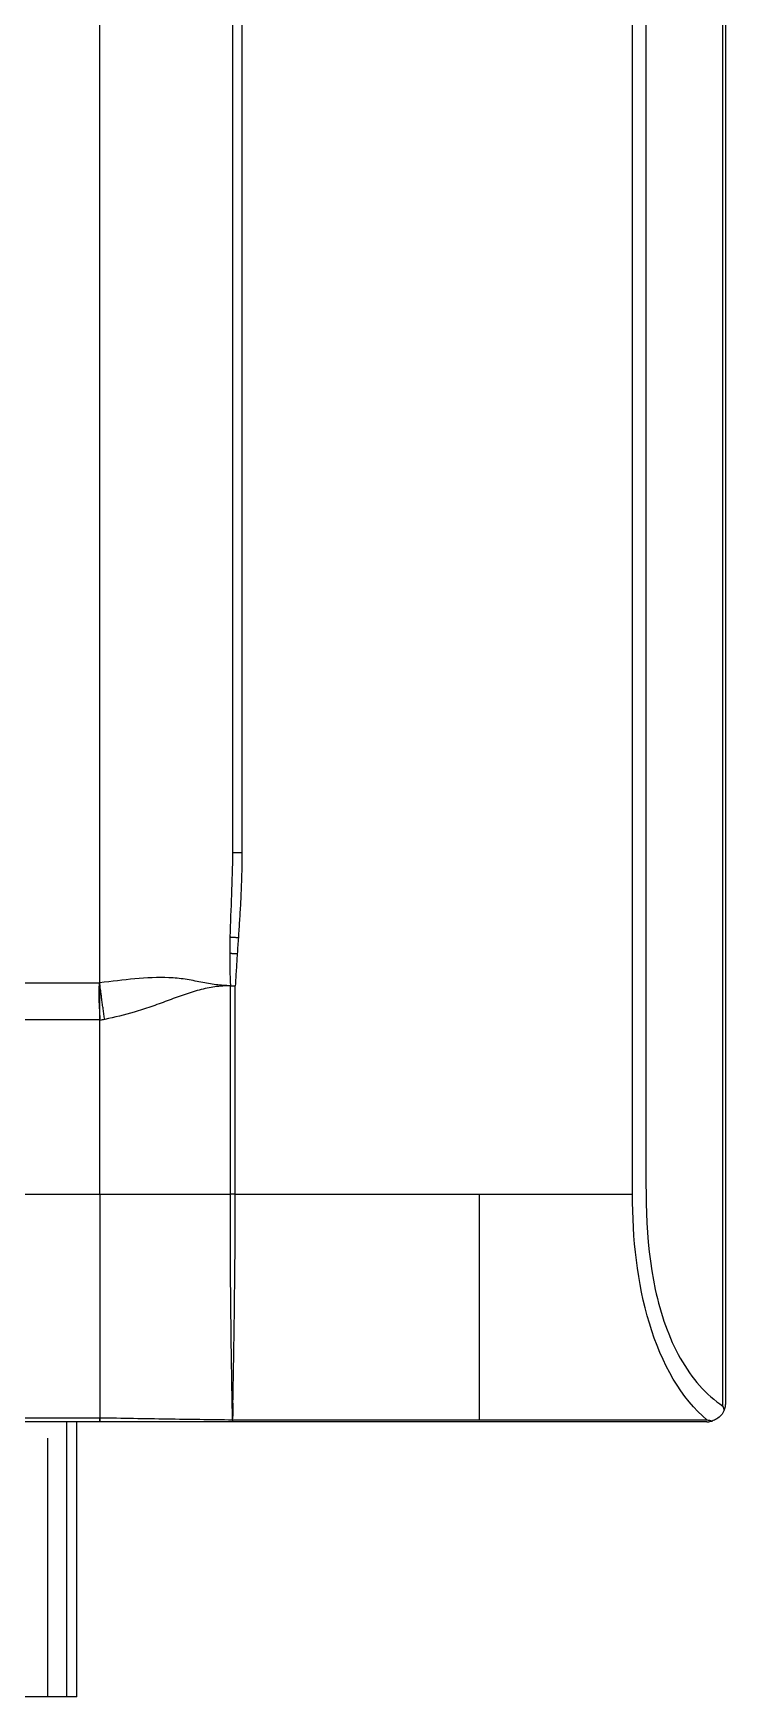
# Model space of a CAD drawing. Extents: x 39169 to 40010, y 19017 to 19611.
# Drawn here: x 39733.6 to 39770.1, y 19132.9 to 19220.6 of the extents above; entities that cross this region are included whole.
import ezdxf

# ---------------------------------------------------------------- set-up
doc = ezdxf.new("R2010")
doc.units = 0
doc.header["$LTSCALE"] = 7
doc.header["$MEASUREMENT"] = 0
doc.layers.add('DWG', color=7, linetype='CONTINUOUS')

msp = doc.modelspace()

# ---------------------------------------------------------------- linework, layer by layer
at = {"layer": 'DWG'}
for p, q in [((39769.997, 19148.218), (39769.997, 19288.562)), ((39770.143, 19148.39), (39770.143, 19288.39)), ((39765.229, 19159.39), (39765.229, 19277.39)), ((39744.635, 19236.392), (39744.635, 19177.39)), ((39714.143, 19159.39), (39737.143, 19159.39)), ((39737.146, 19147.39), (39616.141, 19147.39)), ((39737.143, 19147.59), (39714.143, 19147.59)), ((39735.412, 19132.89), (39735.412, 19147.39)), ((39735.928, 19132.89), (39735.928, 19147.39)), ((39734.377, 19146.526), (39734.377, 19132.89)), ((39734.377, 19132.89), (39732.801, 19132.89)), ((39735.315, 19132.89), (39734.377, 19132.89)), ((39735.928, 19132.89), (39735.312, 19132.89))]:
    msp.add_line(p, q, dxfattribs=at)
msp.add_ellipse((39737.149, 19147.89), major_axis=(0, -0.5), ratio=0.013735, start_param=5.355197, end_param=6.283185, dxfattribs=at)
for points, knots in [([(39765.936, 19277.39), (39765.936, 19255.506), (39765.936, 19222.679), (39765.936, 19184.381), (39765.936, 19167.968), (39765.936, 19159.761), (39765.859, 19156.98), (39766.712, 19153.075), (39767.145, 19151.816), (39768.348, 19149.673), (39769.115, 19148.806), (39769.997, 19148.218)], [0, 0, 0, 0, 0.5, 0.75, 0.875, 0.875, 0.9375, 0.9375, 0.96875, 0.96875, 1, 1, 1, 1]), ([(39737.143, 19159.39), (39737.143, 19162.448), (39737.143, 19165.506), (39737.143, 19168.564), (39737.143, 19191.173), (39737.143, 19213.781), (39737.143, 19236.39)], [0, 0, 0, 0, 1, 1, 1, 8.393259, 8.393259, 8.393259, 8.393259]), ([(39744.635, 19177.39), (39744.635, 19177.098), (39744.628, 19176.51), (39744.602, 19175.621), (39744.56, 19174.724), (39744.506, 19173.826), (39744.467, 19173.229), (39744.447, 19172.932)], [0, 0, 0, 0, 0.196111, 0.395344, 0.597766, 0.800319, 1, 1, 1, 1]), ([(39744.447, 19172.932), (39744.428, 19172.648), (39744.408, 19172.363), (39744.39, 19172.078), (39744.39, 19172.078), (39744.39, 19172.078)], [0, 0, 0, 0, 0.999998, 0.999998, 1, 1, 1, 1]), ([(39744.39, 19172.078), (39744.371, 19171.794), (39744.335, 19171.228), (39744.301, 19170.663), (39744.285, 19170.383)], [0, 0, 0, 0, 0.503966, 1, 1, 1, 1]), ([(39744.025, 19170.39), (39743.777, 19170.393), (39743.267, 19170.427), (39742.473, 19170.574), (39741.641, 19170.749), (39740.505, 19170.855), (39739.04, 19170.771), (39737.774, 19170.623), (39737.143, 19170.546)], [0, 0, 0, 0, 0.121017, 0.244126, 0.370091, 0.498273, 0.75475, 1, 1, 1, 1]), ([(39737.143, 19170.546), (39737.101, 19170.459), (39737.085, 19170.221), (39737.098, 19169.49), (39737.125, 19169.013), (39737.143, 19168.585)], [0, 0, 0, 0, 0.5, 0.5, 1, 1, 1, 1]), ([(39744.025, 19170.39), (39743.756, 19170.378), (39743.217, 19170.353), (39742.381, 19170.175), (39741.682, 19169.951), (39741.12, 19169.747), (39740.553, 19169.536), (39739.835, 19169.275), (39738.748, 19168.91), (39737.922, 19168.726), (39737.4, 19168.609)], [0, 0, 0, 0, 0.128987, 0.258333, 0.388269, 0.453395, 0.518545, 0.648677, 0.77838, 1, 1, 1, 1]), ([(39737.143, 19159.39), (39737.143, 19158.353), (39737.143, 19157.315), (39737.143, 19155.244), (39737.143, 19154.211), (39737.143, 19152.673), (39737.143, 19152.162), (39737.143, 19151.15), (39737.143, 19150.648), (39737.143, 19149.66), (39737.143, 19149.173), (39737.143, 19148.472), (39737.143, 19148.244), (39737.143, 19147.874), (39737.143, 19147.73), (39737.143, 19147.59)], [0, 0, 0, 0, 0.255232, 0.255232, 0.510463, 0.510463, 0.638079, 0.638079, 0.765695, 0.765695, 0.893311, 0.893311, 0.957119, 0.957119, 1, 1, 1, 1]), ([(39744.143, 19147.48), (39744.139, 19147.652), (39744.132, 19147.994), (39744.117, 19148.8), (39744.088, 19150.379), (39744.061, 19152.45), (39744.041, 19154.571), (39744.033, 19156.174), (39744.026, 19157.782), (39744.025, 19158.854), (39744.025, 19159.39)], [0, 0, 0, 0, 0.064924, 0.129474, 0.257127, 0.507528, 0.631463, 0.754736, 0.877542, 1, 1, 1, 1]), ([(39744.143, 19147.48), (39744.193, 19147.807), (39744.158, 19148.19), (39744.174, 19149.029), (39744.183, 19149.484), (39744.208, 19150.909), (39744.224, 19151.936), (39744.266, 19155.075), (39744.286, 19157.243), (39744.285, 19159.39)], [0, 0, 0, 0, 0.125, 0.125, 0.25, 0.25, 0.5, 0.5, 1, 1, 1, 1]), ([(39769.171, 19147.48), (39767.822, 19148.586), (39766.761, 19150.449), (39765.475, 19154.72), (39765.229, 19157.053), (39765.229, 19159.39)], [0, 0, 0, 0, 0.5, 0.5, 1, 1, 1, 1]), ([(39770.064, 19148), (39770.025, 19147.907), (39769.97, 19147.818), (39769.836, 19147.662), (39769.756, 19147.593), (39769.593, 19147.492), (39769.509, 19147.455), (39769.423, 19147.43)], [0, 0, 0, 0, 0.346952, 0.346952, 0.69371, 0.69371, 1, 1, 1, 1]), ([(39769.997, 19148.218), (39769.998, 19148.216), (39769.998, 19148.214), (39770.023, 19148.141), (39770.045, 19148.071), (39770.064, 19148)], [0, 0, 0, 0, 0.027861, 0.027861, 1, 1, 1, 1]), ([(39770.064, 19148), (39770.091, 19148.063), (39770.11, 19148.127), (39770.136, 19148.255), (39770.143, 19148.32), (39770.143, 19148.386), (39770.143, 19148.388), (39770.143, 19148.39)], [0, 0, 0, 0, 0.496009, 0.496009, 0.986819, 0.986819, 1, 1, 1, 1]), ([(39744.143, 19147.48), (39742.993, 19147.495), (39740.66, 19147.528), (39738.327, 19147.569), (39737.143, 19147.59)], [0, 0, 0, 0, 0.492799, 1, 1, 1, 1]), ([(39737.146, 19147.39), (39737.146, 19147.39), (39737.146, 19147.39), (39737.146, 19147.393), (39737.145, 19147.397), (39737.145, 19147.403), (39737.145, 19147.41), (39737.145, 19147.419), (39737.145, 19147.43), (39737.144, 19147.443), (39737.144, 19147.457), (39737.144, 19147.472), (39737.144, 19147.489), (39737.144, 19147.507), (39737.144, 19147.526), (39737.144, 19147.547), (39737.143, 19147.568), (39737.143, 19147.583), (39737.143, 19147.59)], [0, 0, 0, 0, 0.060672, 0.122058, 0.184069, 0.24661, 0.309582, 0.372882, 0.436401, 0.50003, 0.563659, 0.627176, 0.690473, 0.753442, 0.815979, 0.877984, 0.939363, 1, 1, 1, 1]), ([(39744.145, 19147.39), (39742.996, 19147.39), (39740.664, 19147.39), (39738.332, 19147.39), (39737.149, 19147.39)], [0, 0, 0, 0, 0.492685, 1, 1, 1, 1]), ([(39744.143, 19147.48), (39744.143, 19147.477), (39744.143, 19147.47), (39744.143, 19147.46), (39744.144, 19147.45), (39744.144, 19147.442), (39744.144, 19147.433), (39744.144, 19147.426), (39744.144, 19147.419), (39744.144, 19147.413), (39744.144, 19147.408), (39744.144, 19147.403), (39744.144, 19147.399), (39744.144, 19147.396), (39744.145, 19147.393), (39744.145, 19147.391), (39744.145, 19147.39), (39744.145, 19147.39), (39744.145, 19147.39)], [0, 0, 0, 0, 0.061661, 0.123679, 0.18597, 0.248491, 0.311196, 0.374041, 0.43698, 0.499966, 0.562952, 0.625892, 0.688739, 0.751448, 0.813973, 0.876268, 0.938292, 1, 1, 1, 1]), ([(39769.143, 19147.39), (39769.145, 19147.39), (39769.147, 19147.39), (39769.165, 19147.39), (39769.181, 19147.391), (39769.273, 19147.396), (39769.349, 19147.408), (39769.423, 19147.43)], [0, 0, 0, 0, 0.018439, 0.018439, 0.192058, 0.192058, 1, 1, 1, 1]), ([(39769.423, 19147.43), (39769.341, 19147.443), (39769.259, 19147.46), (39769.175, 19147.479), (39769.173, 19147.48), (39769.171, 19147.48)], [0, 0, 0, 0, 0.972775, 0.972775, 1, 1, 1, 1])]:
    msp.add_open_spline(points, degree=3, knots=knots, dxfattribs=at)
for points, degree in [([(39744.135, 19227.39), (39744.135, 19177.39)], 1), ([(39744.135, 19177.39), (39744.135, 19175.922), (39744.037, 19174.45), (39744.004, 19172.962)], 3), ([(39744.004, 19172.962), (39743.997, 19172.677), (39743.994, 19172.391), (39743.993, 19172.105)], 3), ([(39743.994, 19172.105), (39743.993, 19171.533), (39744.006, 19170.962), (39744.025, 19170.39)], 3), ([(39721.059, 19170.546), (39726.42, 19170.546), (39731.782, 19170.546), (39737.143, 19170.546)], 3), ([(39744.025, 19170.39), (39744.102, 19170.388), (39744.195, 19170.385), (39744.285, 19170.383)], 3), ([(39744.025, 19159.39), (39744.025, 19163.057), (39744.025, 19166.723), (39744.025, 19170.39)], 3), ([(39744.285, 19159.39), (39744.285, 19170.383)], 1), ([(39737.143, 19168.585), (39731.761, 19168.585), (39726.379, 19168.585), (39720.996, 19168.585)], 3), ([(39737.4, 19168.609), (39737.314, 19168.594), (39737.229, 19168.579), (39737.143, 19168.564)], 3), ([(39737.143, 19168.564), (39737.143, 19168.585)], 1), ([(39744.285, 19159.39), (39744.195, 19159.39), (39744.102, 19159.39), (39744.025, 19159.39)], 3), ([(39744.285, 19159.39), (39757.143, 19159.39)], 1), ([(39757.143, 19159.39), (39765.229, 19159.39)], 1), ([(39737.149, 19147.39), (39737.148, 19147.39), (39737.147, 19147.39), (39737.146, 19147.39)], 3), ([(39757.143, 19147.48), (39752.81, 19147.48), (39748.477, 19147.48), (39744.143, 19147.48)], 3), ([(39757.143, 19147.39), (39744.145, 19147.39)], 1), ([(39769.171, 19147.48), (39765.161, 19147.48), (39761.152, 19147.48), (39757.143, 19147.48)], 3), ([(39769.143, 19147.39), (39757.143, 19147.39)], 1)]:
    msp.add_open_spline(points, degree=degree, dxfattribs=at)
for points, weights in [([(39744.635, 19177.39), (39744.152, 19177.39), (39744.135, 19177.39)], [1, 0.719043409476, 1]), ([(39744.004, 19172.962), (39744.143, 19172.953), (39744.447, 19172.932)], [0.999861878102, 0.854303844734, 1]), ([(39743.994, 19172.105), (39744.143, 19172.095), (39744.39, 19172.078)], [0.999886767861, 0.896597194582, 1]), ([(39737.4, 19168.609), (39737.16, 19170.226), (39737.143, 19170.546)], [1, 0.773874982774, 1]), ([(39737.143, 19159.39), (39740.854, 19159.39), (39744.025, 19159.39)], [1, 0.962950012988, 1]), ([(39757.143, 19159.39), (39757.143, 19150.542), (39757.143, 19147.48)], [1, 0.937335445162, 0.998019271361])]:
    msp.add_rational_spline(points, weights, degree=2, dxfattribs=at)

doc.saveas('drawing.dxf')
